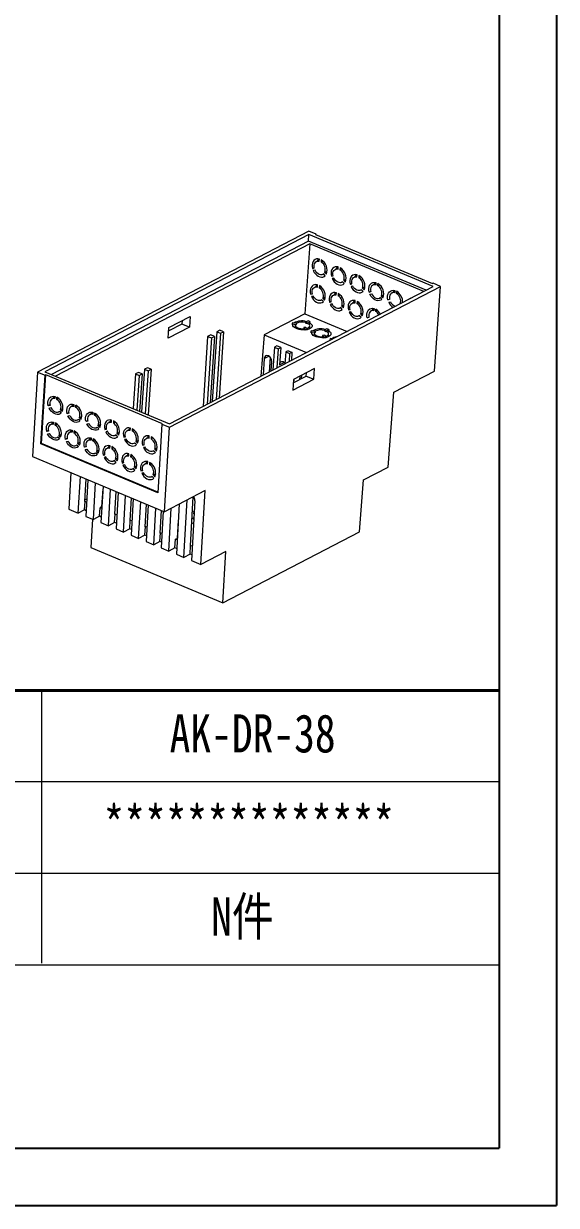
# Model space of a CAD drawing. Header units: inches. Extents: x 2944 to 3646, y 1129 to 1377.
# Drawn here: x 3240.3 to 3295.4, y 1128.8 to 1251 of the extents above; entities that cross this region are included whole.
import ezdxf

# ---------------------------------------------------------------- set-up
doc = ezdxf.new("R2010")
doc.units = ezdxf.units.IN
doc.header["$LTSCALE"] = 15
doc.layers.add('文字', color=81, linetype='Continuous')
doc.layers.add('粗实线', color=7, linetype='Continuous', lineweight=30)
doc.layers.add('细实线', color=3, linetype='Continuous', lineweight=9)
doc.styles.add('宋体', font='', dxfattribs={"width": 0.8, "height": 3.5})
doc.styles.get('宋体').set_extended_font_data('SimSun')

msp = doc.modelspace()

# ---------------------------------------------------------------- linework, layer by layer
for p, q in [((3295.379, 1377.248), (3295.379, 1128.767)), ((3289.462, 1371.331), (3289.462, 1134.683)), ((2953.049, 1134.683), (3289.462, 1134.683)), ((2943.956, 1128.767), (3295.379, 1128.767))]:
    msp.add_line(p, q)
at = {"color": 7, "linetype": 'Continuous', "lineweight": 15}
for p, q in [((3269.763, 1229.494), (3241.722, 1214.92)), ((3270.543, 1229.168), (3269.763, 1229.494)), ((3269.779, 1229.137), (3242.486, 1214.952)), ((3269.735, 1228.47), (3243.171, 1214.665)), ((3269.872, 1228.176), (3243.561, 1214.502)), ((3269.872, 1228.176), (3269.356, 1220.962)), ((3269.735, 1228.47), (3269.779, 1229.137)), ((3281.917, 1223.378), (3269.735, 1228.47)), ((3282.647, 1223.757), (3269.779, 1229.137)), ((3281.664, 1223.247), (3269.872, 1228.176)), ((3270.481, 1229.135), (3270.543, 1229.168)), ((3270.481, 1229.135), (3282.569, 1224.082)), ((3270.539, 1229.111), (3270.543, 1229.168)), ((3270.155, 1225.644), (3270.325, 1225.731)), ((3270.155, 1225.644), (3270.334, 1225.686)), ((3270.857, 1226.51), (3270.559, 1226.358)), ((3270.849, 1226.389), (3270.865, 1226.614)), ((3271.06, 1226.532), (3271.044, 1226.307)), ((3271.044, 1226.307), (3271.236, 1226.405)), ((3272.807, 1225.695), (3272.508, 1225.543)), ((3272.798, 1225.574), (3272.814, 1225.799)), ((3273.009, 1225.717), (3272.993, 1225.492)), ((3272.993, 1225.492), (3273.186, 1225.59)), ((3270.418, 1225.452), (3270.239, 1225.411)), ((3271.239, 1225.021), (3271.327, 1225.066)), ((3271.482, 1224.891), (3271.319, 1225.075)), ((3271.431, 1225.227), (3271.678, 1225.353)), ((3271.431, 1225.227), (3271.593, 1225.043)), ((3272.105, 1224.829), (3272.275, 1224.916)), ((3272.105, 1224.829), (3272.284, 1224.871)), ((3272.368, 1224.637), (3272.189, 1224.596)), ((3273.38, 1224.412), (3273.628, 1224.538)), ((3273.38, 1224.412), (3273.543, 1224.228)), ((3274.757, 1224.88), (3274.458, 1224.728)), ((3274.748, 1224.759), (3274.764, 1224.984)), ((3274.959, 1224.902), (3274.943, 1224.677)), ((3274.943, 1224.677), (3275.136, 1224.775)), ((3255.353, 1209.573), (3282.647, 1223.757)), ((3255.369, 1209.215), (3283.411, 1223.789)), ((3270.666, 1223.838), (3270.367, 1223.686)), ((3270.657, 1223.717), (3270.673, 1223.942)), ((3270.868, 1223.86), (3270.852, 1223.635)), ((3270.852, 1223.635), (3271.045, 1223.734)), ((3272.607, 1222.902), (3272.623, 1223.127)), ((3273.189, 1224.206), (3273.277, 1224.251)), ((3273.432, 1224.076), (3273.269, 1224.26)), ((3274.055, 1224.014), (3274.225, 1224.101)), ((3274.055, 1224.014), (3274.234, 1224.056)), ((3274.317, 1223.822), (3274.138, 1223.781)), ((3275.139, 1223.391), (3275.227, 1223.436)), ((3275.381, 1223.261), (3275.219, 1223.445)), ((3275.33, 1223.597), (3275.577, 1223.723)), ((3275.33, 1223.597), (3275.492, 1223.413)), ((3276.004, 1223.199), (3276.174, 1223.286)), ((3276.183, 1223.241), (3276.004, 1223.199)), ((3276.706, 1224.065), (3276.408, 1223.913)), ((3276.714, 1224.169), (3276.698, 1223.944)), ((3276.893, 1223.862), (3276.909, 1224.087)), ((3276.893, 1223.862), (3277.085, 1223.96)), ((3278.656, 1223.25), (3278.357, 1223.098)), ((3278.664, 1223.354), (3278.647, 1223.129)), ((3278.842, 1223.047), (3278.859, 1223.272)), ((3278.842, 1223.047), (3279.035, 1223.145)), ((3282.631, 1224.115), (3282.569, 1224.082)), ((3283.411, 1223.789), (3282.631, 1224.115)), ((3282.783, 1215.016), (3283.411, 1223.789)), ((3269.964, 1222.973), (3270.134, 1223.059)), ((3269.964, 1222.973), (3270.143, 1223.014)), ((3270.226, 1222.78), (3270.048, 1222.739)), ((3271.048, 1222.349), (3271.136, 1222.394)), ((3271.291, 1222.22), (3271.128, 1222.403)), ((3271.239, 1222.555), (3271.487, 1222.681)), ((3271.239, 1222.555), (3271.402, 1222.372)), ((3271.914, 1222.158), (3272.084, 1222.244)), ((3271.914, 1222.158), (3272.092, 1222.199)), ((3272.176, 1221.965), (3271.997, 1221.924)), ((3272.616, 1223.023), (3272.317, 1222.871)), ((3272.818, 1223.045), (3272.802, 1222.82)), ((3272.802, 1222.82), (3272.995, 1222.918)), ((3273.189, 1221.74), (3273.436, 1221.866)), ((3274.565, 1222.208), (3274.267, 1222.056)), ((3274.557, 1222.087), (3274.573, 1222.312)), ((3274.768, 1222.23), (3274.752, 1222.005)), ((3274.752, 1222.005), (3274.944, 1222.103)), ((3276.088, 1222.966), (3276.267, 1223.007)), ((3277.088, 1222.576), (3277.177, 1222.621)), ((3277.168, 1222.63), (3277.331, 1222.446)), ((3277.28, 1222.782), (3277.527, 1222.908)), ((3277.442, 1222.598), (3277.28, 1222.782)), ((3277.954, 1222.384), (3278.124, 1222.471)), ((3278.133, 1222.425), (3277.954, 1222.384)), ((3278.038, 1222.151), (3278.217, 1222.192)), ((3255.314, 1219.538), (3257.495, 1220.672)), ((3257.495, 1220.672), (3257.421, 1219.561)), ((3269.356, 1220.962), (3265.154, 1218.778)), ((3269.356, 1220.962), (3273.741, 1219.129)), ((3272.998, 1221.534), (3273.086, 1221.579)), ((3273.24, 1221.404), (3273.078, 1221.588)), ((3273.189, 1221.74), (3273.351, 1221.557)), ((3273.863, 1221.343), (3274.033, 1221.429)), ((3273.863, 1221.343), (3274.042, 1221.384)), ((3274.126, 1221.15), (3273.947, 1221.109)), ((3274.947, 1220.719), (3275.036, 1220.764)), ((3275.19, 1220.589), (3275.027, 1220.773)), ((3275.139, 1220.925), (3275.386, 1221.051)), ((3275.139, 1220.925), (3275.301, 1220.742)), ((3276.515, 1221.393), (3276.216, 1221.241)), ((3276.523, 1221.497), (3276.506, 1221.272)), ((3276.701, 1221.19), (3276.717, 1221.415)), ((3276.701, 1221.19), (3276.894, 1221.288)), ((3257.421, 1219.561), (3255.24, 1218.428)), ((3255.24, 1218.428), (3255.314, 1219.538)), ((3256.641, 1219.887), (3255.29, 1219.185)), ((3256.665, 1220.24), (3256.641, 1219.887)), ((3257.421, 1219.561), (3256.641, 1219.887)), ((3268.048, 1219.904), (3268.042, 1219.815)), ((3268.121, 1219.806), (3268.042, 1219.815)), ((3268.086, 1220.015), (3268.048, 1219.904)), ((3268.048, 1219.904), (3268.45, 1219.855)), ((3268.487, 1219.966), (3268.086, 1220.015)), ((3268.37, 1219.775), (3268.351, 1219.49)), ((3268.444, 1219.766), (3268.37, 1219.775)), ((3268.481, 1219.877), (3268.444, 1219.766)), ((3268.45, 1219.855), (3268.444, 1219.766)), ((3268.45, 1219.855), (3268.487, 1219.966)), ((3268.487, 1219.966), (3268.481, 1219.877)), ((3269.25, 1219.521), (3269.244, 1219.432)), ((3269.272, 1219.399), (3269.244, 1219.432)), ((3269.483, 1219.55), (3269.25, 1219.521)), ((3269.25, 1219.521), (3269.398, 1219.34)), ((3269.441, 1220.087), (3269.435, 1219.998)), ((3269.63, 1219.916), (3269.435, 1219.998)), ((3269.695, 1220.218), (3269.441, 1220.087)), ((3269.441, 1220.087), (3269.636, 1220.005)), ((3269.631, 1219.369), (3269.483, 1219.55)), ((3269.636, 1220.005), (3269.63, 1219.916)), ((3269.677, 1219.941), (3269.63, 1219.916)), ((3269.636, 1220.005), (3269.89, 1220.137)), ((3269.89, 1220.137), (3269.695, 1220.218)), ((3269.834, 1220.022), (3269.821, 1219.823)), ((3269.884, 1220.048), (3269.834, 1220.022)), ((3269.847, 1219.391), (3269.867, 1219.692)), ((3269.89, 1220.137), (3269.884, 1220.048)), ((3271.644, 1219.403), (3271.391, 1219.272)), ((3271.839, 1219.322), (3271.644, 1219.403)), ((3275.813, 1220.528), (3275.983, 1220.614)), ((3275.992, 1220.569), (3275.813, 1220.528)), ((3275.897, 1220.294), (3276.052, 1220.33)), ((3275.914, 1220.258), (3275.897, 1220.294)), ((3259.313, 1218.615), (3258.833, 1211.381)), ((3259.703, 1218.452), (3259.248, 1211.596)), ((3259.625, 1218.777), (3259.313, 1218.615)), ((3259.313, 1218.615), (3259.703, 1218.452)), ((3260.015, 1218.614), (3259.559, 1211.758)), ((3260.015, 1218.614), (3259.625, 1218.777)), ((3259.703, 1218.452), (3260.015, 1218.614)), ((3260.248, 1219.101), (3259.767, 1211.867)), ((3260.638, 1218.938), (3260.182, 1212.082)), ((3260.56, 1219.263), (3260.248, 1219.101)), ((3260.248, 1219.101), (3260.638, 1218.938)), ((3260.95, 1219.1), (3260.494, 1212.244)), ((3260.95, 1219.1), (3260.56, 1219.263)), ((3260.638, 1218.938), (3260.95, 1219.1)), ((3265.154, 1218.778), (3264.827, 1214.496)), ((3265.154, 1218.778), (3269.539, 1216.945)), ((3269.264, 1219.282), (3269.272, 1219.399)), ((3269.392, 1219.251), (3269.363, 1219.286)), ((3269.398, 1219.34), (3269.392, 1219.251)), ((3269.625, 1219.28), (3269.392, 1219.251)), ((3269.398, 1219.34), (3269.631, 1219.369)), ((3269.631, 1219.369), (3269.625, 1219.28)), ((3269.998, 1219.089), (3269.992, 1219)), ((3270.07, 1218.991), (3269.992, 1219)), ((3270.035, 1219.2), (3269.998, 1219.089)), ((3269.998, 1219.089), (3270.399, 1219.04)), ((3270.437, 1219.151), (3270.035, 1219.2)), ((3270.32, 1218.96), (3270.301, 1218.675)), ((3270.394, 1218.951), (3270.32, 1218.96)), ((3270.431, 1219.062), (3270.394, 1218.951)), ((3270.399, 1219.04), (3270.394, 1218.951)), ((3270.399, 1219.04), (3270.437, 1219.151)), ((3270.437, 1219.151), (3270.431, 1219.062)), ((3271.2, 1218.706), (3271.194, 1218.617)), ((3271.221, 1218.584), (3271.194, 1218.617)), ((3271.432, 1218.735), (3271.2, 1218.706)), ((3271.2, 1218.706), (3271.348, 1218.525)), ((3271.213, 1218.467), (3271.221, 1218.584)), ((3271.342, 1218.436), (3271.313, 1218.471)), ((3271.348, 1218.525), (3271.342, 1218.436)), ((3271.574, 1218.465), (3271.342, 1218.436)), ((3271.348, 1218.525), (3271.58, 1218.554)), ((3271.391, 1219.272), (3271.385, 1219.183)), ((3271.58, 1219.101), (3271.385, 1219.183)), ((3271.391, 1219.272), (3271.586, 1219.19)), ((3271.58, 1218.554), (3271.432, 1218.735)), ((3271.58, 1218.554), (3271.574, 1218.465)), ((3271.586, 1219.19), (3271.58, 1219.101)), ((3271.627, 1219.126), (3271.58, 1219.101)), ((3271.586, 1219.19), (3271.839, 1219.322)), ((3271.784, 1219.207), (3271.771, 1219.008)), ((3271.834, 1219.233), (3271.784, 1219.207)), ((3271.797, 1218.576), (3271.817, 1218.877)), ((3271.839, 1219.322), (3271.834, 1219.233)), ((3271.948, 1218.274), (3271.942, 1218.194)), ((3271.985, 1218.385), (3271.948, 1218.274)), ((3271.948, 1218.274), (3272.068, 1218.259)), ((3272.248, 1218.353), (3271.985, 1218.385)), ((3266.222, 1217.496), (3266.065, 1215.14)), ((3266.474, 1217.627), (3266.222, 1217.496)), ((3266.222, 1217.496), (3266.612, 1217.333)), ((3266.864, 1217.464), (3266.474, 1217.627)), ((3266.612, 1217.333), (3266.48, 1215.355)), ((3266.612, 1217.333), (3266.864, 1217.464)), ((3266.864, 1217.464), (3266.728, 1215.679)), ((3267.392, 1217.007), (3267.311, 1215.787)), ((3267.644, 1217.138), (3267.392, 1217.007)), ((3267.392, 1217.007), (3267.782, 1216.844)), ((3267.644, 1217.138), (3268.034, 1216.975)), ((3267.782, 1216.844), (3268.034, 1216.975)), ((3268.034, 1216.975), (3267.969, 1216.129)), ((3265.168, 1216.331), (3265.037, 1214.605)), ((3265.778, 1216.478), (3265.66, 1214.929)), ((3265.875, 1215.041), (3265.948, 1216.005)), ((3267.782, 1216.844), (3267.726, 1216.003)), ((3241.722, 1214.92), (3241.187, 1206.196)), ((3241.722, 1214.92), (3242.502, 1214.594)), ((3242.067, 1207.509), (3242.502, 1214.594)), ((3242.13, 1207.542), (3242.564, 1214.627)), ((3242.486, 1214.952), (3255.353, 1209.573)), ((3242.564, 1214.627), (3242.502, 1214.594)), ((3254.652, 1209.574), (3242.564, 1214.627)), ((3251.836, 1214.729), (3251.597, 1211.143)), ((3252.147, 1214.891), (3251.836, 1214.729)), ((3251.836, 1214.729), (3252.226, 1214.566)), ((3252.226, 1214.566), (3251.987, 1210.98)), ((3252.537, 1214.728), (3252.147, 1214.891)), ((3252.226, 1214.566), (3252.537, 1214.728)), ((3252.537, 1214.728), (3252.28, 1210.857)), ((3252.77, 1215.215), (3252.475, 1210.776)), ((3253.082, 1215.377), (3252.77, 1215.215)), ((3252.77, 1215.215), (3253.16, 1215.052)), ((3253.16, 1215.052), (3252.865, 1210.613)), ((3253.472, 1215.214), (3253.082, 1215.377)), ((3253.472, 1215.214), (3253.158, 1210.49)), ((3253.16, 1215.052), (3253.472, 1215.214)), ((3270.363, 1215.292), (3268.182, 1214.159)), ((3269.034, 1214.261), (3269.061, 1214.616)), ((3269.509, 1214.508), (3269.533, 1214.861)), ((3270.289, 1214.182), (3270.363, 1215.292)), ((3278.577, 1212.83), (3282.783, 1215.016)), ((3268.108, 1213.049), (3270.289, 1214.182)), ((3268.182, 1214.159), (3268.108, 1213.049)), ((3268.158, 1213.806), (3269.509, 1214.508)), ((3268.223, 1214.181), (3268.196, 1213.826)), ((3268.847, 1214.504), (3268.82, 1214.15)), ((3269.509, 1214.508), (3270.289, 1214.182)), ((3243.521, 1212.303), (3243.22, 1212.143)), ((3243.527, 1212.4), (3243.513, 1212.176)), ((3243.708, 1212.095), (3243.722, 1212.319)), ((3243.897, 1212.195), (3243.708, 1212.095)), ((3277.988, 1205.107), (3278.577, 1212.83)), ((3242.998, 1211.527), (3242.831, 1211.438)), ((3243.008, 1211.478), (3242.831, 1211.438)), ((3242.917, 1211.205), (3243.094, 1211.246)), ((3243.922, 1210.818), (3244.003, 1210.861)), ((3243.996, 1210.869), (3244.159, 1210.686)), ((3244.35, 1211.15), (3244.105, 1211.02)), ((3244.269, 1210.837), (3244.105, 1211.02)), ((3245.471, 1211.488), (3245.169, 1211.328)), ((3245.477, 1211.585), (3245.463, 1211.361)), ((3245.658, 1211.28), (3245.672, 1211.504)), ((3245.846, 1211.38), (3245.658, 1211.28)), ((3243.358, 1209.646), (3243.057, 1209.486)), ((3243.364, 1209.743), (3243.351, 1209.519)), ((3243.546, 1209.438), (3243.559, 1209.662)), ((3244.948, 1210.711), (3244.781, 1210.623)), ((3244.958, 1210.663), (3244.781, 1210.623)), ((3244.866, 1210.39), (3245.044, 1210.431)), ((3245.872, 1210.003), (3245.952, 1210.046)), ((3245.945, 1210.054), (3246.109, 1209.871)), ((3246.3, 1210.335), (3246.055, 1210.205)), ((3246.218, 1210.022), (3246.055, 1210.205)), ((3246.898, 1209.896), (3246.73, 1209.808)), ((3246.908, 1209.848), (3246.73, 1209.808)), ((3247.421, 1210.673), (3247.119, 1210.513)), ((3247.427, 1210.77), (3247.413, 1210.546)), ((3247.608, 1210.465), (3247.622, 1210.689)), ((3247.796, 1210.565), (3247.608, 1210.465)), ((3249.37, 1209.858), (3249.069, 1209.698)), ((3249.363, 1209.731), (3249.376, 1209.955)), ((3249.571, 1209.874), (3249.557, 1209.65)), ((3249.746, 1209.75), (3249.557, 1209.65)), ((3242.836, 1208.869), (3242.668, 1208.781)), ((3242.846, 1208.821), (3242.668, 1208.781)), ((3242.754, 1208.548), (3242.931, 1208.589)), ((3243.734, 1209.538), (3243.546, 1209.438)), ((3244.188, 1208.493), (3243.942, 1208.363)), ((3245.308, 1208.831), (3245.006, 1208.671)), ((3245.314, 1208.928), (3245.3, 1208.704)), ((3245.495, 1208.623), (3245.509, 1208.847)), ((3245.683, 1208.723), (3245.495, 1208.623)), ((3246.816, 1209.575), (3246.994, 1209.616)), ((3247.821, 1209.188), (3247.902, 1209.231)), ((3247.895, 1209.239), (3248.059, 1209.056)), ((3248.25, 1209.52), (3248.004, 1209.39)), ((3248.168, 1209.207), (3248.004, 1209.39)), ((3248.847, 1209.081), (3248.68, 1208.993)), ((3248.68, 1208.993), (3248.857, 1209.033)), ((3248.943, 1208.801), (3248.766, 1208.76)), ((3249.771, 1208.373), (3249.852, 1208.416)), ((3250.008, 1208.241), (3249.845, 1208.424)), ((3250.199, 1208.705), (3249.954, 1208.575)), ((3249.954, 1208.575), (3250.118, 1208.392)), ((3251.32, 1209.043), (3251.018, 1208.883)), ((3251.312, 1208.916), (3251.326, 1209.14)), ((3251.521, 1209.059), (3251.507, 1208.835)), ((3251.695, 1208.935), (3251.507, 1208.835)), ((3254.59, 1209.541), (3254.155, 1202.456)), ((3254.59, 1209.541), (3254.652, 1209.574)), ((3254.59, 1209.541), (3255.369, 1209.215)), ((3254.835, 1200.491), (3255.369, 1209.215)), ((3242.13, 1207.542), (3242.067, 1207.509)), ((3254.155, 1202.456), (3242.067, 1207.509)), ((3254.159, 1202.514), (3242.13, 1207.542)), ((3243.759, 1208.161), (3243.84, 1208.204)), ((3243.833, 1208.212), (3243.996, 1208.029)), ((3244.106, 1208.18), (3243.942, 1208.363)), ((3244.785, 1208.054), (3244.618, 1207.966)), ((3244.795, 1208.006), (3244.618, 1207.966)), ((3244.703, 1207.733), (3244.881, 1207.774)), ((3245.709, 1207.346), (3245.79, 1207.389)), ((3245.782, 1207.397), (3245.946, 1207.214)), ((3246.137, 1207.678), (3245.892, 1207.548)), ((3246.055, 1207.365), (3245.892, 1207.548)), ((3246.735, 1207.239), (3246.567, 1207.151)), ((3246.745, 1207.191), (3246.567, 1207.151)), ((3247.258, 1208.016), (3246.956, 1207.856)), ((3247.264, 1208.113), (3247.25, 1207.889)), ((3247.445, 1207.808), (3247.459, 1208.032)), ((3247.633, 1207.908), (3247.445, 1207.808)), ((3249.207, 1207.201), (3248.906, 1207.041)), ((3249.2, 1207.074), (3249.213, 1207.298)), ((3249.408, 1207.217), (3249.395, 1206.993)), ((3250.797, 1208.266), (3250.63, 1208.178)), ((3250.63, 1208.178), (3250.807, 1208.218)), ((3250.893, 1207.986), (3250.715, 1207.945)), ((3251.721, 1207.558), (3251.802, 1207.601)), ((3251.958, 1207.426), (3251.794, 1207.609)), ((3252.149, 1207.89), (3251.904, 1207.76)), ((3251.904, 1207.76), (3252.067, 1207.577)), ((3252.747, 1207.451), (3252.579, 1207.363)), ((3252.579, 1207.363), (3252.757, 1207.403)), ((3253.27, 1208.228), (3252.968, 1208.068)), ((3253.262, 1208.101), (3253.276, 1208.325)), ((3253.471, 1208.244), (3253.457, 1208.02)), ((3253.645, 1208.12), (3253.457, 1208.02)), ((3241.187, 1206.196), (3254.835, 1200.491)), ((3246.653, 1206.918), (3246.831, 1206.959)), ((3247.659, 1206.531), (3247.739, 1206.574)), ((3247.732, 1206.582), (3247.896, 1206.399)), ((3248.087, 1206.863), (3247.841, 1206.733)), ((3248.005, 1206.55), (3247.841, 1206.733)), ((3248.685, 1206.424), (3248.517, 1206.336)), ((3248.517, 1206.336), (3248.695, 1206.376)), ((3248.78, 1206.144), (3248.603, 1206.103)), ((3249.583, 1207.093), (3249.395, 1206.993)), ((3250.037, 1206.048), (3249.791, 1205.918)), ((3251.157, 1206.386), (3250.855, 1206.226)), ((3251.149, 1206.259), (3251.163, 1206.483)), ((3251.358, 1206.402), (3251.344, 1206.178)), ((3251.532, 1206.278), (3251.344, 1206.178)), ((3252.843, 1207.171), (3252.665, 1207.13)), ((3253.671, 1206.743), (3253.751, 1206.786)), ((3253.908, 1206.611), (3253.744, 1206.794)), ((3254.099, 1207.075), (3253.853, 1206.945)), ((3253.853, 1206.945), (3254.017, 1206.762)), ((3249.608, 1205.716), (3249.689, 1205.759)), ((3249.846, 1205.584), (3249.682, 1205.767)), ((3249.791, 1205.918), (3249.955, 1205.735)), ((3250.634, 1205.609), (3250.467, 1205.521)), ((3250.467, 1205.521), (3250.644, 1205.561)), ((3250.73, 1205.329), (3250.553, 1205.288)), ((3251.558, 1204.901), (3251.639, 1204.944)), ((3251.795, 1204.769), (3251.631, 1204.952)), ((3251.986, 1205.233), (3251.741, 1205.103)), ((3251.741, 1205.103), (3251.904, 1204.92)), ((3252.584, 1204.794), (3252.416, 1204.706)), ((3252.416, 1204.706), (3252.594, 1204.746)), ((3253.107, 1205.571), (3252.805, 1205.411)), ((3253.099, 1205.444), (3253.113, 1205.668)), ((3253.308, 1205.587), (3253.294, 1205.363)), ((3253.482, 1205.463), (3253.294, 1205.363)), ((3275.418, 1203.771), (3277.988, 1205.107)), ((3245.175, 1204.529), (3244.96, 1200.74)), ((3245.935, 1200.333), (3246.15, 1204.122)), ((3246.609, 1201.54), (3246.741, 1203.875)), ((3246.93, 1203.796), (3246.715, 1200.007)), ((3252.68, 1204.514), (3252.502, 1204.473)), ((3253.508, 1204.086), (3253.588, 1204.129)), ((3253.745, 1203.954), (3253.581, 1204.137)), ((3253.936, 1204.418), (3253.69, 1204.288)), ((3253.69, 1204.288), (3253.854, 1204.105)), ((3275.017, 1198.418), (3275.418, 1203.771)), ((3247.495, 1199.681), (3247.71, 1203.47)), ((3248.489, 1203.144), (3248.275, 1199.355)), ((3248.473, 1202.857), (3248.349, 1200.982)), ((3248.462, 1202.686), (3248.464, 1202.687)), ((3249.055, 1199.029), (3249.269, 1202.818)), ((3249.728, 1200.236), (3249.86, 1202.571)), ((3250.049, 1202.492), (3249.835, 1198.703)), ((3259.041, 1202.677), (3254.835, 1200.491)), ((3258.608, 1195.035), (3259.041, 1202.677)), ((3246.574, 1200.665), (3246.633, 1201.553)), ((3246.633, 1201.553), (3246.609, 1201.54)), ((3246.619, 1201.728), (3246.819, 1201.832)), ((3246.799, 1201.483), (3246.633, 1201.553)), ((3250.615, 1198.377), (3250.829, 1202.166)), ((3251.288, 1199.584), (3251.42, 1201.919)), ((3251.609, 1201.84), (3251.394, 1198.051)), ((3252.174, 1197.725), (3252.389, 1201.514)), ((3252.848, 1198.932), (3252.98, 1201.267)), ((3253.169, 1201.188), (3252.954, 1197.399)), ((3256.368, 1201.288), (3256.074, 1196.095)), ((3256.853, 1195.769), (3257.19, 1201.715)), ((3257.527, 1196.976), (3257.813, 1202.039)), ((3257.984, 1201.627), (3257.633, 1195.442)), ((3244.96, 1200.74), (3245.935, 1200.333)), ((3246.574, 1200.665), (3245.935, 1200.333)), ((3246.748, 1200.592), (3246.574, 1200.665)), ((3246.715, 1200.007), (3247.495, 1199.681)), ((3248.134, 1200.013), (3247.495, 1199.681)), ((3248.134, 1200.013), (3248.193, 1200.901)), ((3248.308, 1199.94), (3248.134, 1200.013)), ((3248.349, 1200.982), (3248.193, 1200.901)), ((3248.359, 1200.831), (3248.193, 1200.901)), ((3249.694, 1199.361), (3249.753, 1200.249)), ((3249.753, 1200.249), (3249.728, 1200.236)), ((3249.918, 1200.179), (3249.753, 1200.249)), ((3253.734, 1197.073), (3253.949, 1200.862)), ((3254.407, 1198.28), (3254.539, 1200.615)), ((3254.728, 1200.536), (3254.514, 1196.747)), ((3255.294, 1196.421), (3255.545, 1200.86)), ((3257.801, 1200.475), (3257.723, 1200.434)), ((3257.726, 1200.498), (3257.801, 1200.475)), ((3257.838, 1200.311), (3257.911, 1200.349)), ((3257.907, 1200.267), (3257.838, 1200.311)), ((3247.395, 1199.723), (3247.223, 1196.771)), ((3248.275, 1199.355), (3249.055, 1199.029)), ((3249.694, 1199.361), (3249.055, 1199.029)), ((3249.868, 1199.288), (3249.694, 1199.361)), ((3249.835, 1198.703), (3250.615, 1198.377)), ((3251.253, 1198.709), (3250.615, 1198.377)), ((3251.253, 1198.709), (3251.312, 1199.597)), ((3251.428, 1198.636), (3251.253, 1198.709)), ((3251.312, 1199.597), (3251.288, 1199.584)), ((3251.478, 1199.527), (3251.312, 1199.597)), ((3252.813, 1198.056), (3252.872, 1198.945)), ((3252.872, 1198.945), (3252.848, 1198.932)), ((3253.038, 1198.875), (3252.872, 1198.945)), ((3256.272, 1199.597), (3256.147, 1197.722)), ((3257.66, 1199.332), (3257.849, 1199.253)), ((3257.832, 1199.703), (3257.738, 1199.818)), ((3257.875, 1199.715), (3257.832, 1199.703)), ((3251.394, 1198.051), (3252.174, 1197.725)), ((3252.813, 1198.056), (3252.174, 1197.725)), ((3252.987, 1197.984), (3252.813, 1198.056)), ((3254.373, 1197.404), (3254.432, 1198.293)), ((3254.432, 1198.293), (3254.407, 1198.28)), ((3254.598, 1198.223), (3254.432, 1198.293)), ((3255.932, 1196.752), (3255.992, 1197.641)), ((3255.992, 1197.641), (3256.147, 1197.722)), ((3256.157, 1197.571), (3255.992, 1197.641)), ((3260.871, 1191.066), (3275.017, 1198.418)), ((3247.223, 1196.771), (3260.871, 1191.066)), ((3252.954, 1197.399), (3253.734, 1197.073)), ((3254.373, 1197.404), (3253.734, 1197.073)), ((3254.547, 1197.332), (3254.373, 1197.404)), ((3254.514, 1196.747), (3255.294, 1196.421)), ((3255.932, 1196.752), (3255.294, 1196.421)), ((3256.107, 1196.68), (3255.932, 1196.752)), ((3257.492, 1196.1), (3257.551, 1196.989)), ((3257.551, 1196.989), (3257.527, 1196.976)), ((3257.717, 1196.919), (3257.551, 1196.989)), ((3261.179, 1196.371), (3258.608, 1195.035)), ((3260.871, 1191.066), (3261.179, 1196.371)), ((3256.074, 1196.095), (3256.853, 1195.769)), ((3257.492, 1196.1), (3256.853, 1195.769)), ((3257.666, 1196.028), (3257.492, 1196.1)), ((3257.633, 1195.442), (3258.608, 1195.035))]:
    msp.add_line(p, q, dxfattribs=at)
at = {"color": 8, "linetype": 'Continuous', "lineweight": 15}
for p, q in [((3265.168, 1216.331), (3265.653, 1216.583)), ((3266.728, 1215.679), (3267.213, 1215.931))]:
    msp.add_line(p, q, dxfattribs=at)
at = {"color": 7, "linetype": 'Continuous', "lineweight": 15, "flags": 128}
for points in [[(3270.865, 1226.614), (3270.707, 1226.637), (3270.556, 1226.622), (3270.42, 1226.567), (3270.304, 1226.475), (3270.213, 1226.351), (3270.151, 1226.199), (3270.12, 1226.025), (3270.121, 1225.838), (3270.155, 1225.644)], [(3270.334, 1225.686), (3270.313, 1225.841), (3270.32, 1225.989), (3270.355, 1226.122), (3270.416, 1226.235), (3270.501, 1226.321), (3270.605, 1226.377), (3270.722, 1226.4), (3270.849, 1226.389)], [(3270.697, 1226.428), (3270.711, 1226.484), (3270.772, 1226.632)], [(3272.814, 1225.799), (3272.656, 1225.822), (3272.506, 1225.807), (3272.37, 1225.752), (3272.254, 1225.66), (3272.163, 1225.536), (3272.101, 1225.384), (3272.07, 1225.21), (3272.071, 1225.023), (3272.105, 1224.829)], [(3272.284, 1224.871), (3272.263, 1225.026), (3272.27, 1225.174), (3272.305, 1225.307), (3272.366, 1225.42), (3272.451, 1225.506), (3272.554, 1225.562), (3272.672, 1225.585), (3272.798, 1225.574)], [(3272.647, 1225.613), (3272.661, 1225.669), (3272.721, 1225.817)], [(3270.239, 1225.411), (3270.338, 1225.232), (3270.461, 1225.073), (3270.602, 1224.939), (3270.756, 1224.837), (3270.915, 1224.77), (3271.074, 1224.742), (3271.226, 1224.753), (3271.363, 1224.804), (3271.482, 1224.891)], [(3271.319, 1225.075), (3271.22, 1225.012), (3271.105, 1224.981), (3270.98, 1224.984), (3270.851, 1225.021), (3270.725, 1225.091), (3270.607, 1225.189), (3270.503, 1225.311), (3270.418, 1225.452)], [(3272.189, 1224.596), (3272.288, 1224.417), (3272.411, 1224.258), (3272.552, 1224.124), (3272.706, 1224.022), (3272.865, 1223.955), (3273.024, 1223.927), (3273.175, 1223.938), (3273.313, 1223.989), (3273.432, 1224.076)], [(3273.269, 1224.26), (3273.169, 1224.197), (3273.054, 1224.166), (3272.93, 1224.169), (3272.801, 1224.206), (3272.674, 1224.276), (3272.556, 1224.374), (3272.452, 1224.496), (3272.368, 1224.637)], [(3274.764, 1224.984), (3274.606, 1225.007), (3274.456, 1224.992), (3274.32, 1224.937), (3274.204, 1224.845), (3274.113, 1224.721), (3274.05, 1224.569), (3274.019, 1224.395), (3274.021, 1224.208), (3274.055, 1224.014)], [(3274.234, 1224.056), (3274.212, 1224.211), (3274.22, 1224.359), (3274.255, 1224.492), (3274.316, 1224.605), (3274.4, 1224.691), (3274.504, 1224.747), (3274.622, 1224.77), (3274.748, 1224.759)], [(3274.597, 1224.798), (3274.611, 1224.854), (3274.671, 1225.002)], [(3270.673, 1223.942), (3270.515, 1223.966), (3270.365, 1223.95), (3270.229, 1223.895), (3270.113, 1223.803), (3270.022, 1223.679), (3269.96, 1223.527), (3269.929, 1223.354), (3269.93, 1223.166), (3269.964, 1222.973)], [(3270.143, 1223.014), (3270.122, 1223.169), (3270.129, 1223.317), (3270.164, 1223.451), (3270.225, 1223.563), (3270.31, 1223.65), (3270.413, 1223.706), (3270.531, 1223.728), (3270.657, 1223.717)], [(3270.506, 1223.756), (3270.52, 1223.812), (3270.58, 1223.961)], [(3272.623, 1223.127), (3272.465, 1223.151), (3272.315, 1223.135), (3272.179, 1223.08), (3272.063, 1222.988), (3271.972, 1222.864), (3271.909, 1222.712), (3271.878, 1222.539), (3271.88, 1222.351), (3271.914, 1222.158)], [(3272.456, 1222.941), (3272.47, 1222.997), (3272.53, 1223.146)], [(3274.138, 1223.781), (3274.238, 1223.602), (3274.361, 1223.443), (3274.502, 1223.309), (3274.655, 1223.207), (3274.815, 1223.14), (3274.973, 1223.112), (3275.125, 1223.123), (3275.263, 1223.174), (3275.381, 1223.261)], [(3275.219, 1223.445), (3275.119, 1223.382), (3275.004, 1223.351), (3274.879, 1223.354), (3274.751, 1223.391), (3274.624, 1223.461), (3274.506, 1223.559), (3274.402, 1223.681), (3274.317, 1223.822)], [(3276.004, 1223.199), (3275.97, 1223.393), (3275.969, 1223.58), (3276, 1223.754), (3276.062, 1223.906), (3276.153, 1224.03), (3276.269, 1224.122), (3276.405, 1224.177), (3276.556, 1224.192), (3276.714, 1224.169)], [(3276.698, 1223.944), (3276.571, 1223.955), (3276.454, 1223.932), (3276.35, 1223.876), (3276.265, 1223.79), (3276.204, 1223.677), (3276.169, 1223.544), (3276.162, 1223.396), (3276.183, 1223.241)], [(3276.621, 1224.187), (3276.56, 1224.039), (3276.547, 1223.983)], [(3277.954, 1222.384), (3277.92, 1222.578), (3277.919, 1222.765), (3277.95, 1222.939), (3278.012, 1223.091), (3278.103, 1223.215), (3278.219, 1223.307), (3278.355, 1223.362), (3278.505, 1223.377), (3278.664, 1223.354)], [(3278.647, 1223.129), (3278.521, 1223.14), (3278.403, 1223.117), (3278.3, 1223.061), (3278.215, 1222.975), (3278.154, 1222.862), (3278.119, 1222.729), (3278.112, 1222.581), (3278.133, 1222.425)], [(3278.57, 1223.372), (3278.51, 1223.224), (3278.496, 1223.168)], [(3270.048, 1222.739), (3270.147, 1222.56), (3270.27, 1222.401), (3270.411, 1222.267), (3270.565, 1222.165), (3270.724, 1222.098), (3270.883, 1222.07), (3271.034, 1222.081), (3271.172, 1222.132), (3271.291, 1222.22)], [(3271.128, 1222.403), (3271.028, 1222.34), (3270.913, 1222.309), (3270.789, 1222.312), (3270.66, 1222.35), (3270.533, 1222.419), (3270.415, 1222.517), (3270.311, 1222.64), (3270.226, 1222.78)], [(3271.997, 1221.924), (3272.097, 1221.745), (3272.22, 1221.586), (3272.361, 1221.452), (3272.514, 1221.35), (3272.674, 1221.283), (3272.832, 1221.255), (3272.984, 1221.266), (3273.122, 1221.317), (3273.24, 1221.404)], [(3272.092, 1222.199), (3272.071, 1222.354), (3272.079, 1222.502), (3272.114, 1222.636), (3272.175, 1222.748), (3272.259, 1222.835), (3272.363, 1222.891), (3272.481, 1222.913), (3272.607, 1222.902)], [(3273.078, 1221.588), (3272.978, 1221.525), (3272.863, 1221.494), (3272.738, 1221.497), (3272.61, 1221.535), (3272.483, 1221.604), (3272.365, 1221.702), (3272.261, 1221.825), (3272.176, 1221.965)], [(3274.573, 1222.312), (3274.415, 1222.336), (3274.264, 1222.32), (3274.128, 1222.265), (3274.012, 1222.173), (3273.921, 1222.049), (3273.859, 1221.897), (3273.828, 1221.724), (3273.829, 1221.536), (3273.863, 1221.343)], [(3274.042, 1221.384), (3274.021, 1221.539), (3274.028, 1221.687), (3274.063, 1221.82), (3274.124, 1221.933), (3274.209, 1222.02), (3274.313, 1222.075), (3274.43, 1222.098), (3274.557, 1222.087)], [(3274.405, 1222.126), (3274.419, 1222.182), (3274.48, 1222.331)], [(3277.331, 1222.446), (3277.212, 1222.359), (3277.075, 1222.308), (3276.923, 1222.297), (3276.764, 1222.325), (3276.605, 1222.392), (3276.451, 1222.494), (3276.31, 1222.628), (3276.188, 1222.787), (3276.088, 1222.966)], [(3276.267, 1223.007), (3276.352, 1222.866), (3276.456, 1222.744), (3276.574, 1222.646), (3276.7, 1222.576), (3276.829, 1222.539), (3276.954, 1222.536), (3277.069, 1222.567), (3277.168, 1222.63)], [(3273.947, 1221.109), (3274.046, 1220.93), (3274.169, 1220.771), (3274.31, 1220.637), (3274.464, 1220.535), (3274.623, 1220.468), (3274.782, 1220.44), (3274.934, 1220.451), (3275.071, 1220.502), (3275.19, 1220.589)], [(3275.027, 1220.773), (3274.928, 1220.71), (3274.813, 1220.679), (3274.688, 1220.682), (3274.559, 1220.719), (3274.433, 1220.789), (3274.315, 1220.887), (3274.211, 1221.01), (3274.126, 1221.15)], [(3275.813, 1220.528), (3275.779, 1220.721), (3275.778, 1220.909), (3275.809, 1221.082), (3275.871, 1221.234), (3275.962, 1221.358), (3276.078, 1221.45), (3276.214, 1221.505), (3276.364, 1221.521), (3276.523, 1221.497)], [(3276.506, 1221.272), (3276.38, 1221.283), (3276.262, 1221.26), (3276.159, 1221.205), (3276.074, 1221.118), (3276.013, 1221.005), (3275.978, 1220.872), (3275.971, 1220.724), (3275.992, 1220.569)], [(3276.429, 1221.516), (3276.369, 1221.367), (3276.355, 1221.311)], [(3269.363, 1219.286), (3269.161, 1219.283), (3268.958, 1219.3), (3268.761, 1219.334), (3268.579, 1219.386), (3268.419, 1219.453), (3268.289, 1219.532), (3268.193, 1219.619), (3268.136, 1219.712), (3268.121, 1219.806)], [(3268.37, 1219.775), (3268.391, 1219.7), (3268.447, 1219.626), (3268.535, 1219.558), (3268.651, 1219.499), (3268.79, 1219.451), (3268.945, 1219.418), (3269.108, 1219.4), (3269.272, 1219.399)], [(3269.569, 1219.445), (3269.635, 1219.467), (3269.741, 1219.518), (3269.817, 1219.581), (3269.859, 1219.651), (3269.866, 1219.726), (3269.836, 1219.802), (3269.772, 1219.874), (3269.677, 1219.941)], [(3269.834, 1220.022), (3269.961, 1219.942), (3270.052, 1219.854), (3270.105, 1219.761), (3270.116, 1219.667), (3270.085, 1219.577), (3270.014, 1219.493), (3269.906, 1219.42), (3269.764, 1219.36), (3269.627, 1219.322)], [(3271.313, 1218.471), (3271.111, 1218.468), (3270.907, 1218.485), (3270.71, 1218.519), (3270.528, 1218.571), (3270.369, 1218.638), (3270.238, 1218.717), (3270.143, 1218.804), (3270.086, 1218.897), (3270.07, 1218.991)], [(3270.32, 1218.96), (3270.341, 1218.885), (3270.396, 1218.811), (3270.485, 1218.743), (3270.601, 1218.684), (3270.74, 1218.636), (3270.895, 1218.603), (3271.058, 1218.585), (3271.221, 1218.584)], [(3271.519, 1218.63), (3271.584, 1218.652), (3271.69, 1218.703), (3271.766, 1218.766), (3271.809, 1218.836), (3271.815, 1218.911), (3271.786, 1218.987), (3271.722, 1219.059), (3271.627, 1219.126)], [(3271.784, 1219.207), (3271.911, 1219.127), (3272.002, 1219.039), (3272.054, 1218.946), (3272.065, 1218.852), (3272.035, 1218.762), (3271.964, 1218.678), (3271.855, 1218.604), (3271.714, 1218.545), (3271.577, 1218.507)], [(3242.831, 1211.438), (3242.795, 1211.63), (3242.792, 1211.817), (3242.821, 1211.989), (3242.881, 1212.14), (3242.971, 1212.264), (3243.085, 1212.355), (3243.22, 1212.409), (3243.369, 1212.424), (3243.527, 1212.4)], [(3243.513, 1212.176), (3243.388, 1212.188), (3243.27, 1212.166), (3243.168, 1212.11), (3243.085, 1212.025), (3243.025, 1211.913), (3242.991, 1211.78), (3242.986, 1211.633), (3243.008, 1211.478)], [(3243.367, 1212.221), (3243.382, 1212.287), (3243.433, 1212.419)], [(3244.159, 1210.686), (3244.042, 1210.599), (3243.906, 1210.549), (3243.755, 1210.538), (3243.597, 1210.566), (3243.437, 1210.633), (3243.283, 1210.735), (3243.141, 1210.868), (3243.017, 1211.027), (3242.917, 1211.205)], [(3243.094, 1211.246), (3243.18, 1211.106), (3243.285, 1210.984), (3243.403, 1210.886), (3243.53, 1210.816), (3243.659, 1210.779), (3243.783, 1210.776), (3243.897, 1210.806), (3243.996, 1210.869)], [(3244.781, 1210.623), (3244.745, 1210.815), (3244.741, 1211.002), (3244.77, 1211.174), (3244.831, 1211.325), (3244.92, 1211.449), (3245.035, 1211.54), (3245.17, 1211.594), (3245.319, 1211.609), (3245.477, 1211.585)], [(3245.463, 1211.361), (3245.337, 1211.373), (3245.22, 1211.351), (3245.118, 1211.295), (3245.034, 1211.21), (3244.975, 1211.098), (3244.941, 1210.965), (3244.935, 1210.818), (3244.958, 1210.663)], [(3245.316, 1211.406), (3245.332, 1211.472), (3245.382, 1211.604)], [(3242.668, 1208.781), (3242.632, 1208.973), (3242.629, 1209.16), (3242.658, 1209.332), (3242.718, 1209.483), (3242.808, 1209.607), (3242.922, 1209.698), (3243.057, 1209.752), (3243.206, 1209.767), (3243.364, 1209.743)], [(3243.204, 1209.564), (3243.219, 1209.63), (3243.27, 1209.762)], [(3246.109, 1209.871), (3245.992, 1209.784), (3245.855, 1209.734), (3245.705, 1209.723), (3245.546, 1209.751), (3245.387, 1209.818), (3245.233, 1209.92), (3245.091, 1210.053), (3244.967, 1210.212), (3244.866, 1210.39)], [(3245.044, 1210.431), (3245.13, 1210.291), (3245.235, 1210.169), (3245.353, 1210.071), (3245.48, 1210.001), (3245.608, 1209.964), (3245.733, 1209.961), (3245.847, 1209.991), (3245.945, 1210.054)], [(3246.73, 1209.808), (3246.694, 1210), (3246.691, 1210.187), (3246.72, 1210.359), (3246.781, 1210.51), (3246.87, 1210.634), (3246.984, 1210.725), (3247.119, 1210.779), (3247.269, 1210.794), (3247.427, 1210.77)], [(3247.413, 1210.546), (3247.287, 1210.558), (3247.17, 1210.536), (3247.067, 1210.48), (3246.984, 1210.395), (3246.924, 1210.283), (3246.891, 1210.15), (3246.885, 1210.003), (3246.908, 1209.848)], [(3247.266, 1210.591), (3247.281, 1210.657), (3247.332, 1210.789)], [(3249.376, 1209.955), (3249.218, 1209.979), (3249.069, 1209.964), (3248.934, 1209.91), (3248.82, 1209.819), (3248.73, 1209.695), (3248.67, 1209.544), (3248.641, 1209.372), (3248.644, 1209.185), (3248.68, 1208.993)], [(3248.857, 1209.033), (3248.835, 1209.188), (3248.84, 1209.335), (3248.874, 1209.468), (3248.934, 1209.58), (3249.017, 1209.665), (3249.12, 1209.721), (3249.237, 1209.743), (3249.363, 1209.731)], [(3249.282, 1209.974), (3249.231, 1209.842), (3249.216, 1209.776)], [(3243.996, 1208.029), (3243.88, 1207.942), (3243.743, 1207.892), (3243.592, 1207.881), (3243.434, 1207.909), (3243.274, 1207.976), (3243.12, 1208.078), (3242.978, 1208.211), (3242.855, 1208.37), (3242.754, 1208.548)], [(3243.351, 1209.519), (3243.225, 1209.531), (3243.108, 1209.509), (3243.005, 1209.453), (3242.922, 1209.368), (3242.862, 1209.256), (3242.829, 1209.123), (3242.823, 1208.976), (3242.846, 1208.821)], [(3242.931, 1208.589), (3243.017, 1208.449), (3243.122, 1208.327), (3243.241, 1208.229), (3243.367, 1208.159), (3243.496, 1208.122), (3243.62, 1208.119), (3243.734, 1208.149), (3243.833, 1208.212)], [(3244.618, 1207.966), (3244.582, 1208.158), (3244.578, 1208.345), (3244.608, 1208.517), (3244.668, 1208.668), (3244.757, 1208.792), (3244.872, 1208.883), (3245.007, 1208.937), (3245.156, 1208.952), (3245.314, 1208.928)], [(3245.3, 1208.704), (3245.174, 1208.716), (3245.057, 1208.694), (3244.955, 1208.638), (3244.871, 1208.553), (3244.812, 1208.441), (3244.778, 1208.308), (3244.773, 1208.161), (3244.795, 1208.006)], [(3245.154, 1208.749), (3245.169, 1208.815), (3245.22, 1208.947)], [(3248.059, 1209.056), (3247.942, 1208.969), (3247.805, 1208.919), (3247.654, 1208.908), (3247.496, 1208.936), (3247.336, 1209.003), (3247.183, 1209.105), (3247.041, 1209.238), (3246.917, 1209.397), (3246.816, 1209.575)], [(3246.994, 1209.616), (3247.079, 1209.476), (3247.184, 1209.354), (3247.303, 1209.256), (3247.429, 1209.186), (3247.558, 1209.149), (3247.682, 1209.146), (3247.797, 1209.176), (3247.895, 1209.239)], [(3248.766, 1208.76), (3248.866, 1208.582), (3248.99, 1208.423), (3249.132, 1208.29), (3249.286, 1208.188), (3249.446, 1208.121), (3249.604, 1208.093), (3249.755, 1208.104), (3249.891, 1208.154), (3250.008, 1208.241)], [(3249.845, 1208.424), (3249.746, 1208.361), (3249.632, 1208.331), (3249.508, 1208.334), (3249.379, 1208.371), (3249.253, 1208.441), (3249.134, 1208.539), (3249.029, 1208.661), (3248.943, 1208.801)], [(3251.326, 1209.14), (3251.168, 1209.164), (3251.019, 1209.149), (3250.884, 1209.095), (3250.769, 1209.004), (3250.68, 1208.88), (3250.619, 1208.729), (3250.59, 1208.557), (3250.594, 1208.37), (3250.63, 1208.178)], [(3250.807, 1208.218), (3250.785, 1208.373), (3250.79, 1208.52), (3250.824, 1208.653), (3250.883, 1208.765), (3250.967, 1208.85), (3251.069, 1208.906), (3251.186, 1208.928), (3251.312, 1208.916)], [(3251.231, 1209.159), (3251.181, 1209.027), (3251.165, 1208.961)], [(3245.946, 1207.214), (3245.829, 1207.127), (3245.692, 1207.077), (3245.542, 1207.066), (3245.383, 1207.094), (3245.224, 1207.161), (3245.07, 1207.263), (3244.928, 1207.396), (3244.804, 1207.555), (3244.703, 1207.733)], [(3244.881, 1207.774), (3244.967, 1207.634), (3245.072, 1207.512), (3245.19, 1207.414), (3245.317, 1207.344), (3245.446, 1207.307), (3245.57, 1207.304), (3245.684, 1207.334), (3245.782, 1207.397)], [(3246.567, 1207.151), (3246.532, 1207.343), (3246.528, 1207.53), (3246.557, 1207.702), (3246.618, 1207.853), (3246.707, 1207.977), (3246.822, 1208.068), (3246.956, 1208.122), (3247.106, 1208.137), (3247.264, 1208.113)], [(3247.25, 1207.889), (3247.124, 1207.901), (3247.007, 1207.879), (3246.904, 1207.823), (3246.821, 1207.738), (3246.761, 1207.626), (3246.728, 1207.493), (3246.722, 1207.346), (3246.745, 1207.191)], [(3247.103, 1207.934), (3247.118, 1208), (3247.169, 1208.132)], [(3249.213, 1207.298), (3249.056, 1207.322), (3248.906, 1207.307), (3248.771, 1207.253), (3248.657, 1207.162), (3248.567, 1207.038), (3248.507, 1206.887), (3248.478, 1206.715), (3248.481, 1206.528), (3248.517, 1206.336)], [(3249.119, 1207.317), (3249.068, 1207.185), (3249.053, 1207.119)], [(3250.715, 1207.945), (3250.816, 1207.767), (3250.94, 1207.608), (3251.082, 1207.475), (3251.236, 1207.373), (3251.395, 1207.306), (3251.554, 1207.278), (3251.704, 1207.289), (3251.841, 1207.339), (3251.958, 1207.426)], [(3251.794, 1207.609), (3251.696, 1207.546), (3251.582, 1207.515), (3251.457, 1207.519), (3251.329, 1207.556), (3251.202, 1207.626), (3251.084, 1207.724), (3250.979, 1207.846), (3250.893, 1207.986)], [(3253.276, 1208.325), (3253.118, 1208.349), (3252.968, 1208.334), (3252.834, 1208.28), (3252.719, 1208.189), (3252.63, 1208.065), (3252.569, 1207.914), (3252.54, 1207.742), (3252.543, 1207.555), (3252.579, 1207.363)], [(3252.757, 1207.403), (3252.734, 1207.558), (3252.74, 1207.705), (3252.773, 1207.838), (3252.833, 1207.949), (3252.916, 1208.035), (3253.019, 1208.091), (3253.136, 1208.113), (3253.262, 1208.101)], [(3253.181, 1208.344), (3253.13, 1208.212), (3253.115, 1208.146)], [(3247.896, 1206.399), (3247.779, 1206.312), (3247.642, 1206.262), (3247.491, 1206.251), (3247.333, 1206.279), (3247.174, 1206.346), (3247.02, 1206.448), (3246.878, 1206.581), (3246.754, 1206.74), (3246.653, 1206.918)], [(3246.831, 1206.959), (3246.917, 1206.819), (3247.021, 1206.697), (3247.14, 1206.599), (3247.267, 1206.529), (3247.395, 1206.492), (3247.52, 1206.489), (3247.634, 1206.519), (3247.732, 1206.582)], [(3248.603, 1206.103), (3248.704, 1205.925), (3248.827, 1205.766), (3248.969, 1205.633), (3249.123, 1205.531), (3249.283, 1205.464), (3249.441, 1205.436), (3249.592, 1205.447), (3249.729, 1205.497), (3249.846, 1205.584)], [(3248.695, 1206.376), (3248.672, 1206.531), (3248.678, 1206.678), (3248.711, 1206.811), (3248.771, 1206.923), (3248.854, 1207.008), (3248.957, 1207.064), (3249.074, 1207.086), (3249.2, 1207.074)], [(3249.682, 1205.767), (3249.583, 1205.704), (3249.469, 1205.673), (3249.345, 1205.677), (3249.216, 1205.714), (3249.09, 1205.784), (3248.971, 1205.882), (3248.866, 1206.004), (3248.78, 1206.144)], [(3251.163, 1206.483), (3251.005, 1206.507), (3250.856, 1206.492), (3250.721, 1206.438), (3250.607, 1206.347), (3250.517, 1206.223), (3250.457, 1206.072), (3250.427, 1205.9), (3250.431, 1205.713), (3250.467, 1205.521)], [(3250.644, 1205.561), (3250.622, 1205.716), (3250.627, 1205.863), (3250.661, 1205.996), (3250.72, 1206.107), (3250.804, 1206.193), (3250.906, 1206.249), (3251.023, 1206.271), (3251.149, 1206.259)], [(3251.069, 1206.502), (3251.018, 1206.37), (3251.003, 1206.304)], [(3252.665, 1207.13), (3252.766, 1206.952), (3252.89, 1206.793), (3253.032, 1206.66), (3253.185, 1206.558), (3253.345, 1206.491), (3253.503, 1206.463), (3253.654, 1206.474), (3253.791, 1206.524), (3253.908, 1206.611)], [(3253.744, 1206.794), (3253.646, 1206.731), (3253.531, 1206.7), (3253.407, 1206.704), (3253.279, 1206.741), (3253.152, 1206.811), (3253.033, 1206.909), (3252.929, 1207.031), (3252.843, 1207.171)], [(3250.553, 1205.288), (3250.653, 1205.11), (3250.777, 1204.951), (3250.919, 1204.818), (3251.073, 1204.716), (3251.232, 1204.649), (3251.391, 1204.621), (3251.542, 1204.632), (3251.678, 1204.682), (3251.795, 1204.769)], [(3251.631, 1204.952), (3251.533, 1204.889), (3251.419, 1204.858), (3251.295, 1204.862), (3251.166, 1204.899), (3251.039, 1204.969), (3250.921, 1205.067), (3250.816, 1205.189), (3250.73, 1205.329)], [(3253.113, 1205.668), (3252.955, 1205.692), (3252.805, 1205.677), (3252.671, 1205.622), (3252.556, 1205.532), (3252.467, 1205.408), (3252.406, 1205.257), (3252.377, 1205.085), (3252.381, 1204.898), (3252.416, 1204.706)], [(3252.594, 1204.746), (3252.571, 1204.901), (3252.577, 1205.048), (3252.61, 1205.181), (3252.67, 1205.292), (3252.753, 1205.378), (3252.856, 1205.434), (3252.973, 1205.456), (3253.099, 1205.444)], [(3253.018, 1205.687), (3252.968, 1205.555), (3252.952, 1205.489)], [(3252.502, 1204.473), (3252.603, 1204.295), (3252.727, 1204.136), (3252.869, 1204.003), (3253.023, 1203.901), (3253.182, 1203.834), (3253.341, 1203.806), (3253.491, 1203.817), (3253.628, 1203.867), (3253.745, 1203.954)], [(3253.581, 1204.137), (3253.483, 1204.074), (3253.369, 1204.043), (3253.244, 1204.047), (3253.116, 1204.084), (3252.989, 1204.154), (3252.87, 1204.252), (3252.766, 1204.374), (3252.68, 1204.514)], [(3257.738, 1199.818), (3257.849, 1199.86), (3257.885, 1199.879)]]:
    msp.add_lwpolyline(points, dxfattribs=at)
at = {"color": 7, "linetype": 'Continuous', "lineweight": 15}
for centre, radius, start, end in [((3270.555, 1225.523), 0.924, 341.34123, 58.07829), ((3270.453, 1225.475), 1.219, 339.26994, 60.14958), ((3272.403, 1224.66), 1.219, 339.26994, 60.14958), ((3272.505, 1224.708), 0.924, 341.34123, 58.07829), ((3274.454, 1223.893), 0.924, 341.34123, 58.07829), ((3274.352, 1223.845), 1.219, 339.26994, 60.14958), ((3270.364, 1222.851), 0.924, 341.34123, 58.07829), ((3270.262, 1222.803), 1.219, 339.26994, 60.14958), ((3276.404, 1223.078), 0.924, 341.34123, 58.07829), ((3276.31, 1223.033), 1.213, 339.02518, 60.39433), ((3278.183, 1222.166), 1.297, 357.56393, 58.58251), ((3272.313, 1222.036), 0.924, 341.34123, 58.07829), ((3272.211, 1221.988), 1.219, 339.26994, 60.14958), ((3274.263, 1221.221), 0.924, 341.34123, 58.07829), ((3274.161, 1221.173), 1.219, 339.26994, 60.14958), ((3279.191, 1222.666), 1.263, 204.07086, 237.12428), ((3278.975, 1222.528), 0.83, 203.88443, 253.99524), ((3278.349, 1222.259), 0.929, 342.8318, 57.95063), ((3280.429, 1222.043), 0.518, 101.32485, 133.59779), ((3276.182, 1220.392), 0.952, 27.72036, 56.93173), ((3276.076, 1220.347), 1.246, 27.24554, 58.99851), ((3269.037, 1218.604), 1.61, 72.00891, 120.04817), ((3269.055, 1218.84), 1.254, 72.21844, 116.92512), ((3270.987, 1217.789), 1.61, 72.00891, 120.04817), ((3271.004, 1218.025), 1.254, 72.21844, 116.92512), ((3272.723, 1217.537), 1.021, 95.03658, 125.52349), ((3243.222, 1211.305), 0.928, 342.11267, 58.36777), ((3243.126, 1211.257), 1.217, 339.79288, 60.68756), ((3245.172, 1210.49), 0.928, 342.11267, 58.36777), ((3245.076, 1210.442), 1.217, 339.79288, 60.68756), ((3242.963, 1208.6), 1.217, 339.79288, 60.68756), ((3247.121, 1209.675), 0.928, 342.11267, 58.36777), ((3247.026, 1209.627), 1.217, 339.79288, 60.68756), ((3249.071, 1208.86), 0.928, 342.11267, 58.36777), ((3248.967, 1208.809), 1.224, 340.05832, 60.42212), ((3243.059, 1208.648), 0.928, 342.11267, 58.36777), ((3245.009, 1207.833), 0.928, 342.11267, 58.36777), ((3244.913, 1207.785), 1.217, 339.79288, 60.68756), ((3251.021, 1208.045), 0.928, 342.11267, 58.36777), ((3250.917, 1207.994), 1.224, 340.05832, 60.42212), ((3246.958, 1207.018), 0.928, 342.11267, 58.36777), ((3246.863, 1206.97), 1.217, 339.79288, 60.68756), ((3248.804, 1206.152), 1.224, 340.05832, 60.42212), ((3252.97, 1207.23), 0.928, 342.11267, 58.36777), ((3252.866, 1207.179), 1.224, 340.05832, 60.42212), ((3248.908, 1206.203), 0.928, 342.11267, 58.36777), ((3250.858, 1205.388), 0.928, 342.11267, 58.36777), ((3250.754, 1205.337), 1.224, 340.05832, 60.42212), ((3252.807, 1204.573), 0.928, 342.11267, 58.36777), ((3252.704, 1204.522), 1.224, 340.05832, 60.42212)]:
    msp.add_arc(centre, radius, start, end, dxfattribs=at)
for centre, major_axis, ratio, start_param, end_param in [((3265.558, 1216.168), (-0.223, 0.447), 0.7183972, 4.0177028, 7.1592954), ((3267.118, 1215.516), (-0.223, 0.447), 0.7183972, 5.1487987, 7.1592954), ((3257.594, 1201.79), (-0.237, 0.44), 0.7052311, 3.9954037, 4.9435819)]:
    msp.add_ellipse(centre, major_axis=major_axis, ratio=ratio, start_param=start_param, end_param=end_param, dxfattribs=at)
at = {"layer": '粗实线', "color": 7, "lineweight": 40}
msp.add_line((3289.462, 1182.013), (3147.473, 1182.013), dxfattribs=at)
at = {"layer": '细实线', "color": 7}
for p, q in [((3242.133, 1182.013), (3242.133, 1153.814)), ((3289.462, 1172.547), (3218.468, 1172.547)), ((3289.462, 1163.081), (3218.468, 1163.081)), ((3289.462, 1153.615), (3076.479, 1153.615))]:
    msp.add_line(p, q, dxfattribs=at)

# ---------------------------------------------------------------- texts
at = {"layer": '文字', "color": 0, "char_height": 3.54972, "width": 41.03878, "attachment_point": 1, "style": '宋体'}
for s, insert in [('{\\H1.111x;AK-DR-38}', (3255.377, 1179.54)), ('{\\H1.111x;**************}', (3248.549, 1170.074)), ('{\\H1.111x;N件}', (3259.671, 1160.608))]:
    msp.add_mtext(s, dxfattribs=dict(at, insert=insert))

doc.saveas('drawing.dxf')
